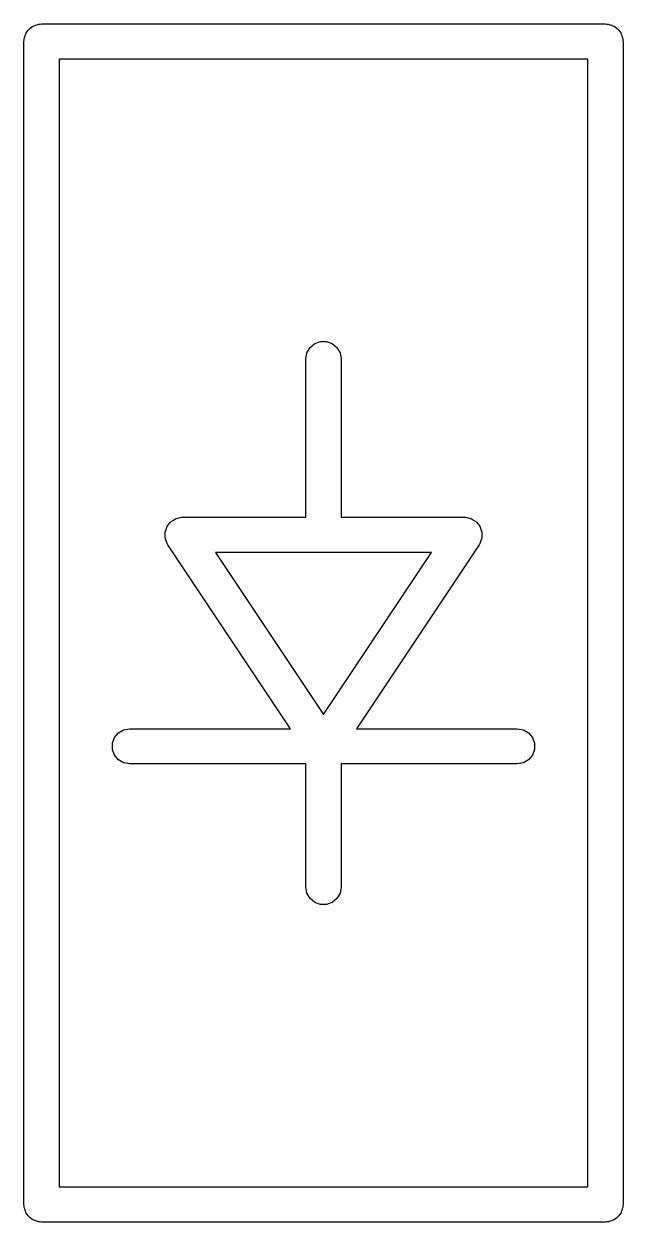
# Model space of a CAD drawing. Extents: x 1 to 57, y -99 to 45.
# Drawn here: x 44.15 to 45.85, y -43.7 to -40.3 of the extents above; entities that cross this region are included whole.
import ezdxf

# ---------------------------------------------------------------- set-up
doc = ezdxf.new("R2010")
doc.units = 0
doc.header["$MEASUREMENT"] = 0
doc.layers.add('BLACK', color=7, linetype='CONTINUOUS')

msp = doc.modelspace()

# ---------------------------------------------------------------- linework, layer by layer
at = {"layer": 'Black'}
for p, q in [((44.1567, -40.325), (44.1595, -40.3216)), ((44.1595, -40.3216), (44.1617, -40.3179)), ((44.1617, -40.3179), (44.165, -40.315)), ((44.165, -40.315), (44.1679, -40.3117)), ((44.1679, -40.3117), (44.1716, -40.3095)), ((44.1716, -40.3095), (44.175, -40.3067)), ((44.175, -40.3067), (44.1791, -40.3052)), ((44.1791, -40.3052), (44.1829, -40.303)), ((44.1829, -40.303), (44.1872, -40.3023)), ((44.1872, -40.3023), (44.1913, -40.3008)), ((44.1913, -40.3008), (44.1957, -40.3008)), ((44.1957, -40.3008), (44.2, -40.3)), ((44.2, -40.3), (45.8, -40.3)), ((45.8, -40.3), (45.8043, -40.3008)), ((45.8043, -40.3008), (45.8087, -40.3008)), ((45.8087, -40.3008), (45.8128, -40.3023)), ((45.8128, -40.3023), (45.8171, -40.303)), ((45.8171, -40.303), (45.8209, -40.3052)), ((45.8209, -40.3052), (45.825, -40.3067)), ((45.825, -40.3067), (45.8284, -40.3095)), ((45.8284, -40.3095), (45.8321, -40.3117)), ((45.8321, -40.3117), (45.835, -40.315)), ((45.835, -40.315), (45.8383, -40.3179)), ((45.8383, -40.3179), (45.8405, -40.3216)), ((45.8405, -40.3216), (45.8433, -40.325)), ((44.15, -40.35), (44.1508, -40.3457)), ((44.15, -43.65), (44.15, -40.35)), ((44.1508, -40.3413), (44.1523, -40.3372)), ((44.1508, -40.3457), (44.1508, -40.3413)), ((44.1523, -40.3372), (44.153, -40.3329)), ((44.153, -40.3329), (44.1552, -40.3291)), ((44.1552, -40.3291), (44.1567, -40.325)), ((45.8433, -40.325), (45.8448, -40.3291)), ((45.8448, -40.3291), (45.847, -40.3329)), ((45.847, -40.3329), (45.8477, -40.3372)), ((45.8477, -40.3372), (45.8492, -40.3413)), ((45.8492, -40.3413), (45.8492, -40.3457)), ((45.8492, -40.3457), (45.85, -40.35)), ((45.85, -40.35), (45.85, -43.65)), ((44.25, -40.4), (44.25, -43.6)), ((45.75, -40.4), (44.25, -40.4)), ((45.75, -43.6), (45.75, -40.4)), ((44.9617, -41.2179), (44.975, -41.2067)), ((44.975, -41.2067), (44.9913, -41.2008)), ((44.9913, -41.2008), (45.0087, -41.2008)), ((45.0087, -41.2008), (45.025, -41.2067)), ((45.025, -41.2067), (45.0383, -41.2179)), ((44.95, -41.25), (44.953, -41.2329)), ((44.953, -41.2329), (44.9617, -41.2179)), ((45.0383, -41.2179), (45.047, -41.2329)), ((45.047, -41.2329), (45.05, -41.25)), ((44.95, -41.7), (44.95, -41.25)), ((45.05, -41.25), (45.05, -41.7)), ((44.5613, -41.7196), (44.5655, -41.7138)), ((44.5655, -41.7138), (44.5668, -41.7129)), ((44.5668, -41.7129), (44.5679, -41.7117)), ((44.5679, -41.7117), (44.574, -41.7081)), ((44.574, -41.7081), (44.5799, -41.7042)), ((44.5799, -41.7042), (44.5815, -41.7038)), ((44.5815, -41.7038), (44.5829, -41.703)), ((44.5829, -41.703), (44.5899, -41.7018)), ((44.5899, -41.7018), (44.5968, -41.7001)), ((44.5968, -41.7001), (44.5984, -41.7003)), ((44.5984, -41.7003), (44.6, -41.7)), ((44.6, -41.7), (44.95, -41.7)), ((45.05, -41.7), (45.4, -41.7)), ((45.4, -41.7), (45.4016, -41.7003)), ((45.4016, -41.7003), (45.4032, -41.7001)), ((45.4032, -41.7001), (45.4101, -41.7018)), ((45.4101, -41.7018), (45.4171, -41.703)), ((45.4171, -41.703), (45.4185, -41.7038)), ((45.4185, -41.7038), (45.4201, -41.7042)), ((45.4201, -41.7042), (45.426, -41.7081)), ((45.426, -41.7081), (45.4321, -41.7117)), ((45.4321, -41.7117), (45.4332, -41.7129)), ((45.4332, -41.7129), (45.4345, -41.7138)), ((45.4345, -41.7138), (45.4387, -41.7196)), ((44.5503, -41.7445), (44.5508, -41.7429)), ((44.5508, -41.7516), (44.5503, -41.7445)), ((44.5508, -41.7413), (44.5532, -41.7346)), ((44.5508, -41.7429), (44.5508, -41.7413)), ((44.5508, -41.7587), (44.5508, -41.7516)), ((44.5532, -41.7346), (44.5552, -41.7278)), ((44.5552, -41.7278), (44.5561, -41.7265)), ((44.5561, -41.7265), (44.5567, -41.725)), ((44.5567, -41.725), (44.5613, -41.7196)), ((45.4387, -41.7196), (45.4433, -41.725)), ((45.4433, -41.725), (45.4439, -41.7265)), ((45.4439, -41.7265), (45.4448, -41.7278)), ((45.4448, -41.7278), (45.4468, -41.7346)), ((45.4468, -41.7346), (45.4492, -41.7413)), ((45.4492, -41.7413), (45.4492, -41.7429)), ((45.4492, -41.7429), (45.4497, -41.7445)), ((45.4497, -41.7445), (45.4492, -41.7516)), ((45.4492, -41.7516), (45.4492, -41.7587)), ((44.5513, -41.7602), (44.5508, -41.7587)), ((44.5514, -41.7618), (44.5513, -41.7602)), ((44.5543, -41.7683), (44.5514, -41.7618)), ((44.5567, -41.775), (44.5543, -41.7683)), ((44.5577, -41.7762), (44.5567, -41.775)), ((44.5584, -41.7777), (44.5577, -41.7762)), ((44.9066, -42.3), (44.5584, -41.7777)), ((45.4416, -41.7777), (45.0934, -42.3)), ((45.4423, -41.7762), (45.4416, -41.7777)), ((45.4433, -41.775), (45.4423, -41.7762)), ((45.4457, -41.7683), (45.4433, -41.775)), ((45.4486, -41.7618), (45.4457, -41.7683)), ((45.4487, -41.7602), (45.4486, -41.7618)), ((45.4492, -41.7587), (45.4487, -41.7602)), ((44.6934, -41.8), (45, -42.2599)), ((45.3066, -41.8), (44.6934, -41.8)), ((45, -42.2599), (45.3066, -41.8)), ((44.4008, -42.3413), (44.4067, -42.325)), ((44.4067, -42.325), (44.4179, -42.3117)), ((44.4179, -42.3117), (44.4329, -42.303)), ((44.4329, -42.303), (44.45, -42.3)), ((44.45, -42.3), (44.9066, -42.3)), ((45.0934, -42.3), (45.55, -42.3)), ((45.55, -42.3), (45.5671, -42.303)), ((45.5671, -42.303), (45.5821, -42.3117)), ((45.5821, -42.3117), (45.5933, -42.325)), ((45.5933, -42.325), (45.5992, -42.3413)), ((44.4008, -42.3587), (44.4008, -42.3413)), ((44.4067, -42.375), (44.4008, -42.3587)), ((45.5992, -42.3587), (45.5933, -42.375)), ((45.5992, -42.3413), (45.5992, -42.3587)), ((44.4179, -42.3883), (44.4067, -42.375)), ((44.4329, -42.397), (44.4179, -42.3883)), ((44.45, -42.4), (44.4329, -42.397)), ((45.5671, -42.397), (45.55, -42.4)), ((45.5821, -42.3883), (45.5671, -42.397)), ((45.5933, -42.375), (45.5821, -42.3883)), ((44.95, -42.4), (44.45, -42.4)), ((44.95, -42.75), (44.95, -42.4)), ((45.55, -42.4), (45.05, -42.4)), ((45.05, -42.4), (45.05, -42.75)), ((44.953, -42.7671), (44.95, -42.75)), ((44.9617, -42.7821), (44.953, -42.7671)), ((45.047, -42.7671), (45.0383, -42.7821)), ((45.05, -42.75), (45.047, -42.7671)), ((44.975, -42.7933), (44.9617, -42.7821)), ((44.9913, -42.7992), (44.975, -42.7933)), ((45.0087, -42.7992), (44.9913, -42.7992)), ((45.025, -42.7933), (45.0087, -42.7992)), ((45.0383, -42.7821), (45.025, -42.7933)), ((44.25, -43.6), (45.75, -43.6)), ((44.1508, -43.6543), (44.15, -43.65)), ((44.1508, -43.6587), (44.1508, -43.6543)), ((45.85, -43.65), (45.8492, -43.6543)), ((45.8492, -43.6543), (45.8492, -43.6587)), ((44.1523, -43.6628), (44.1508, -43.6587)), ((44.153, -43.6671), (44.1523, -43.6628)), ((44.1552, -43.6709), (44.153, -43.6671)), ((44.1567, -43.675), (44.1552, -43.6709)), ((44.1595, -43.6784), (44.1567, -43.675)), ((44.1617, -43.6821), (44.1595, -43.6784)), ((44.165, -43.685), (44.1617, -43.6821)), ((44.1679, -43.6883), (44.165, -43.685)), ((44.1716, -43.6905), (44.1679, -43.6883)), ((45.8321, -43.6883), (45.8284, -43.6905)), ((45.835, -43.685), (45.8321, -43.6883)), ((45.8383, -43.6821), (45.835, -43.685)), ((45.8405, -43.6784), (45.8383, -43.6821)), ((45.8433, -43.675), (45.8405, -43.6784)), ((45.8448, -43.6709), (45.8433, -43.675)), ((45.847, -43.6671), (45.8448, -43.6709)), ((45.8477, -43.6628), (45.847, -43.6671)), ((45.8492, -43.6587), (45.8477, -43.6628)), ((44.175, -43.6933), (44.1716, -43.6905)), ((44.1791, -43.6948), (44.175, -43.6933)), ((44.1829, -43.697), (44.1791, -43.6948)), ((44.1872, -43.6977), (44.1829, -43.697)), ((44.1913, -43.6992), (44.1872, -43.6977)), ((44.1957, -43.6992), (44.1913, -43.6992)), ((44.2, -43.7), (44.1957, -43.6992)), ((45.8, -43.7), (44.2, -43.7)), ((45.8043, -43.6992), (45.8, -43.7)), ((45.8087, -43.6992), (45.8043, -43.6992)), ((45.8128, -43.6977), (45.8087, -43.6992)), ((45.8171, -43.697), (45.8128, -43.6977)), ((45.8209, -43.6948), (45.8171, -43.697)), ((45.825, -43.6933), (45.8209, -43.6948)), ((45.8284, -43.6905), (45.825, -43.6933))]:
    msp.add_line(p, q, dxfattribs=at)

doc.saveas('drawing.dxf')
